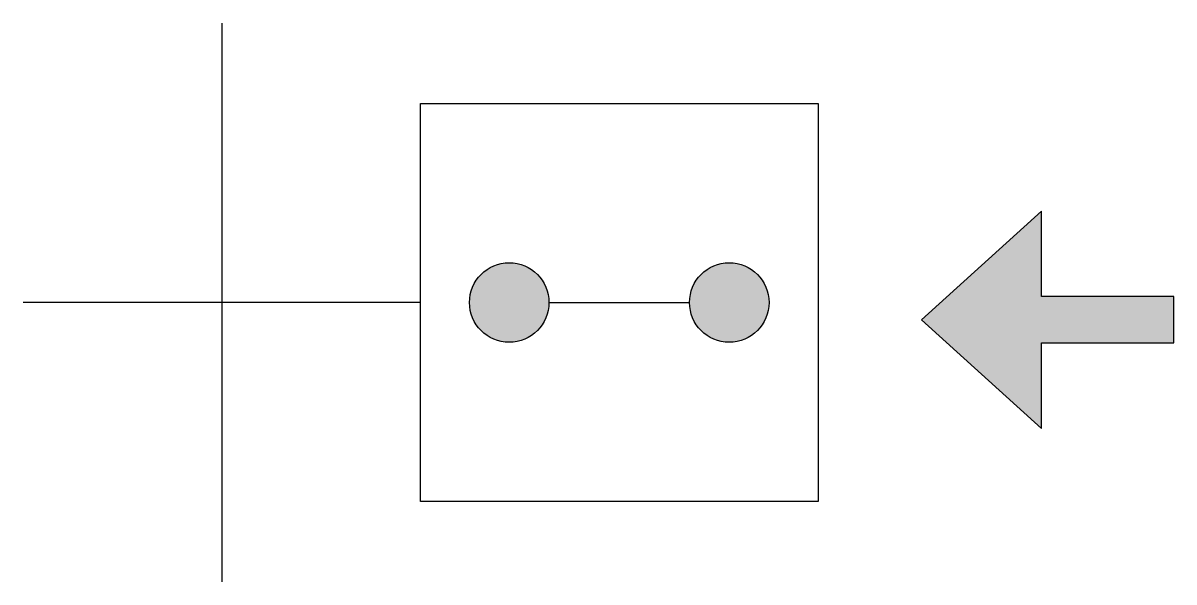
# Model space of a CAD drawing. Header units: metres. Extents: x 0 to 8.69, y -2.11 to 2.11.
import ezdxf

# ---------------------------------------------------------------- set-up
doc = ezdxf.new("R2010")
doc.units = ezdxf.units.M

msp = doc.modelspace()

# ---------------------------------------------------------------- hatches: boundary and pattern name
h = msp.add_hatch(color=256)
h.dxf.hatch_style = 1
h.paths.add_polyline_path([(8.6895, -0.3057), (8.6895, 0.0447), (7.6895, 0.0447), (7.6895, 0.6893), (6.7843, -0.1305), (7.6895, -0.9504), (7.6895, -0.3057)])
h = msp.add_hatch(color=256)
h.dxf.hatch_style = 1
edge = h.paths.add_edge_path()
edge.add_arc((3.671, 0), 0.3, 0, 360)
h = msp.add_hatch(color=256)
h.dxf.hatch_style = 1
edge = h.paths.add_edge_path()
edge.add_arc((5.332, 0), 0.3, 0, 360)

# ---------------------------------------------------------------- linework, layer by layer
for p, q in [((1.5, 2.1096), (1.5, -2.1096)), ((1.5, 0), (0, 0)), ((3, 0), (1.5, 0)), ((3.971, 0), (5.032, 0))]:
    msp.add_line(p, q)
for points in [[(3, 1.5015), (6.003, 1.5015), (6.003, -1.5015), (3, -1.5015)], [(8.6895, -0.3057), (8.6895, 0.0447), (7.6895, 0.0447), (7.6895, 0.6893), (6.7843, -0.1305), (7.6895, -0.9504), (7.6895, -0.3057)]]:
    msp.add_lwpolyline(points, close=True)
for centre in [(3.671, 0), (5.332, 0)]:
    msp.add_circle(centre, 0.3)

doc.saveas('drawing.dxf')
